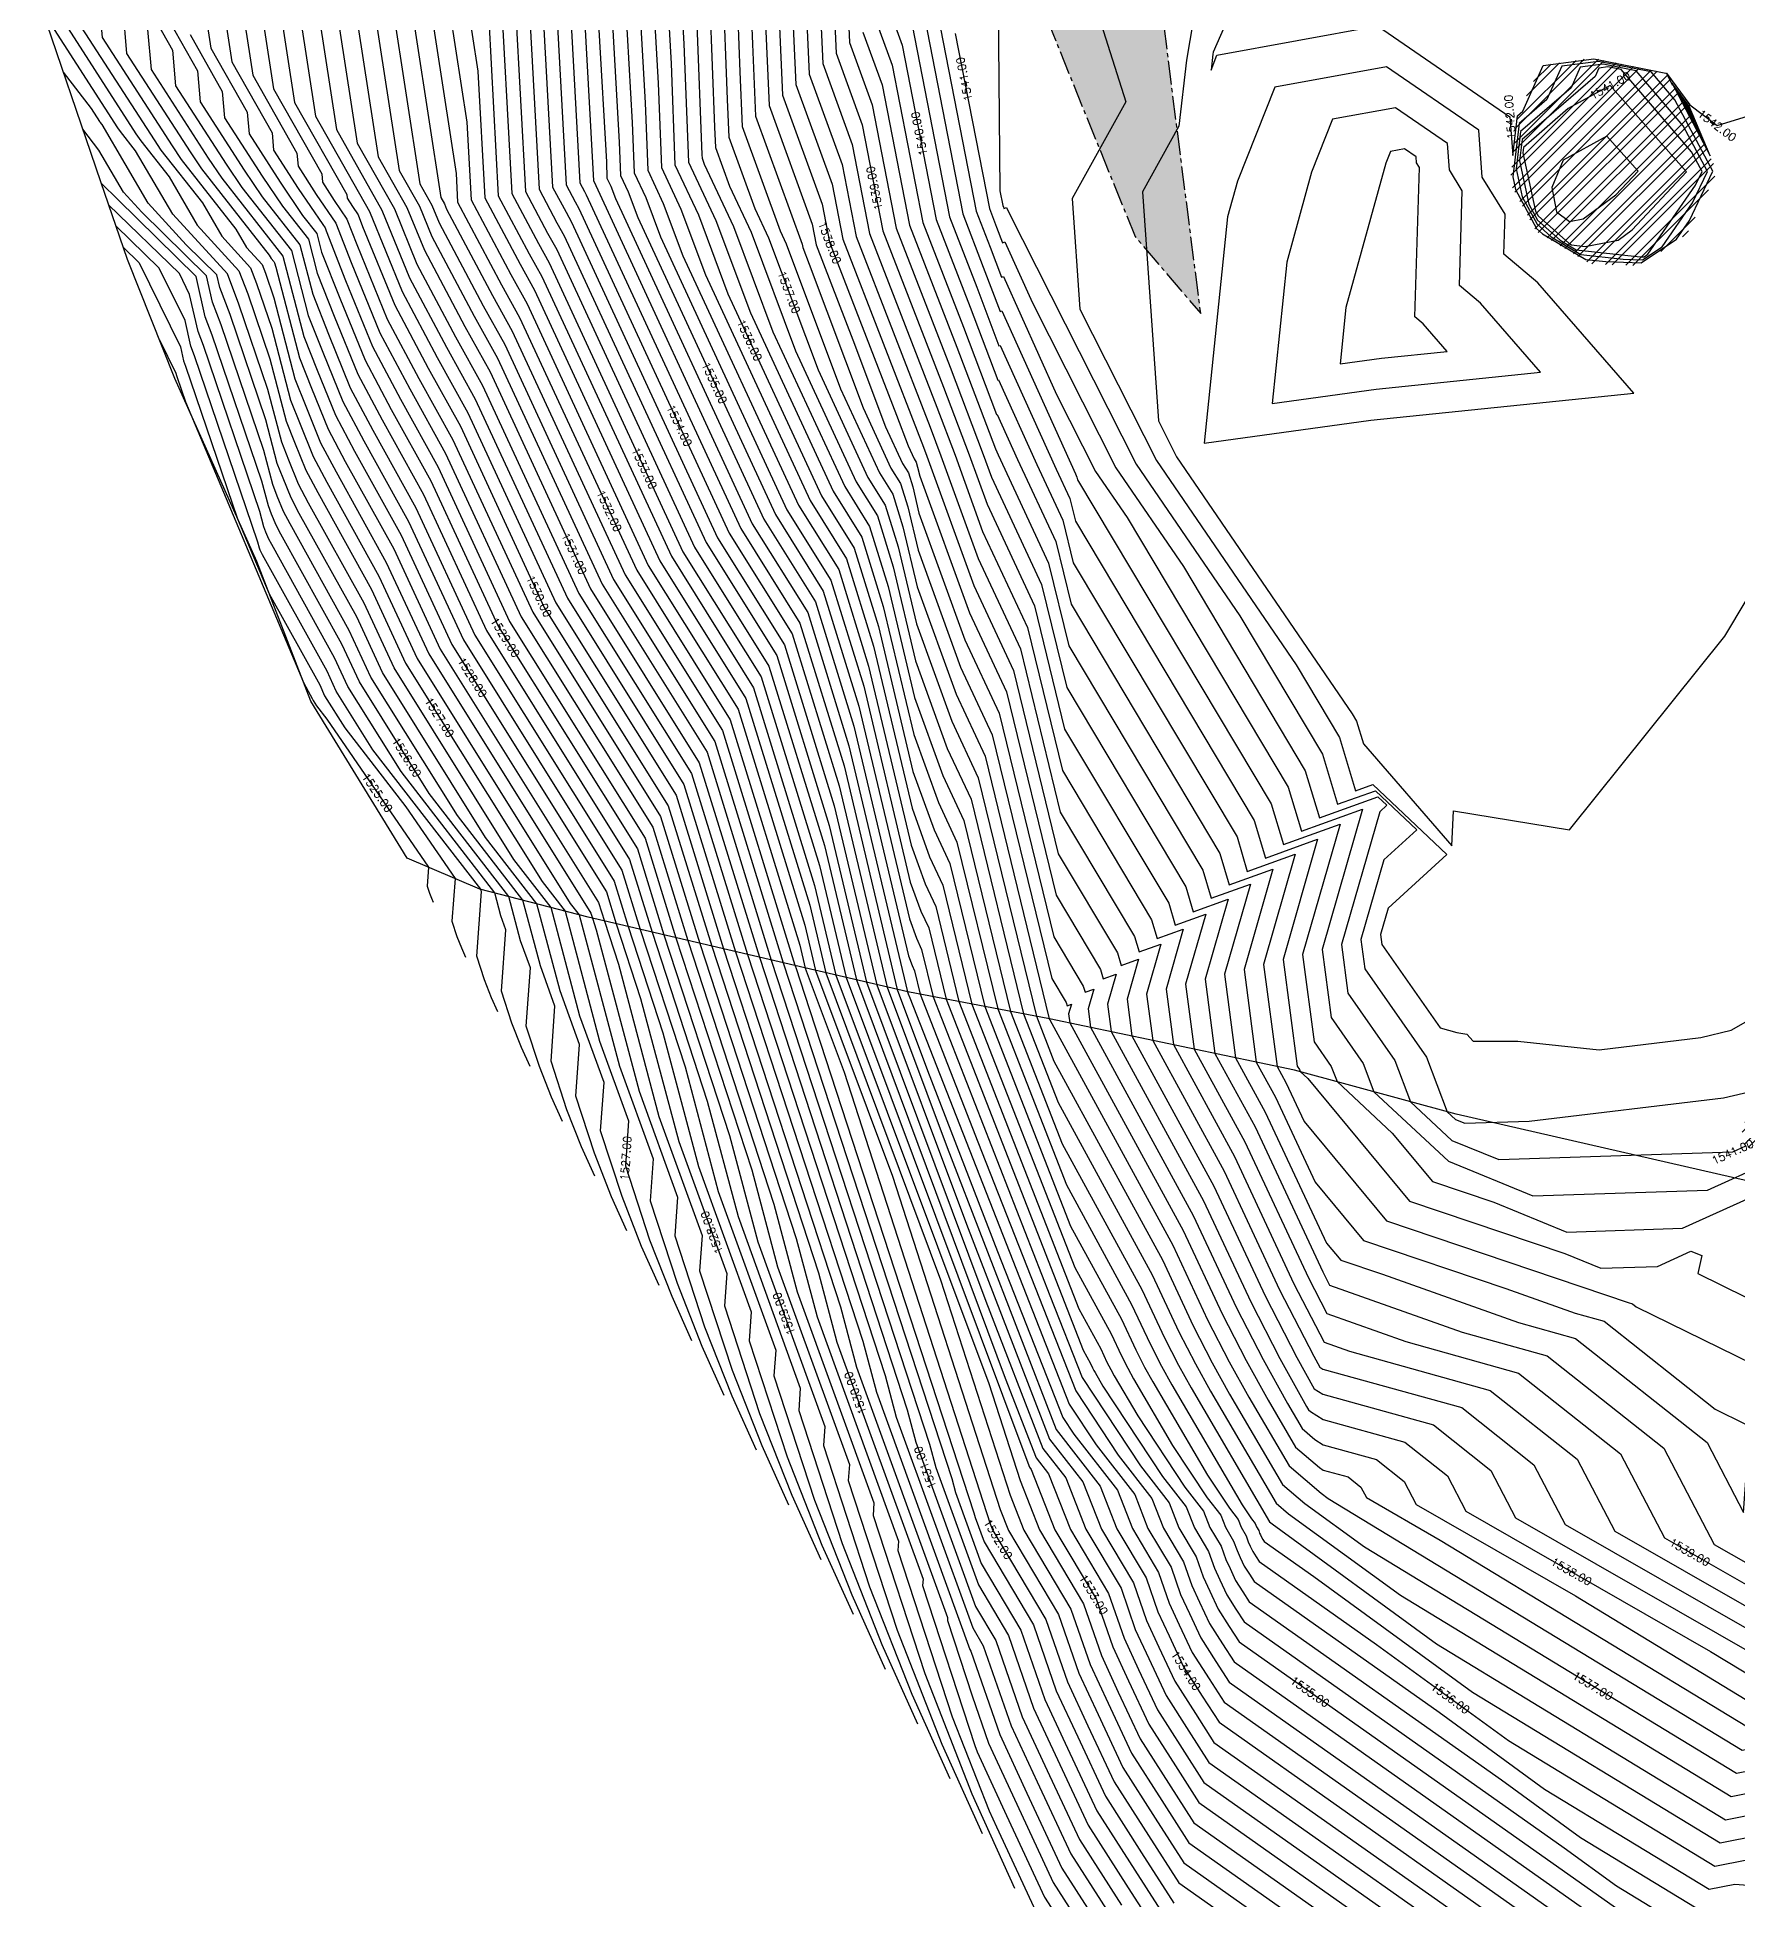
# Model space of a CAD drawing. Header units: metres. Extents: x 1097517 to 1097766, y 877052 to 877236.
# Drawn here: x 1097667.4 to 1097721.3, y 877081.6 to 877140.7 of the extents above; entities that cross this region are included whole.
import ezdxf

# ---------------------------------------------------------------- set-up
doc = ezdxf.new("R2010")
doc.units = ezdxf.units.M
doc.linetypes.add('CENTER2', pattern=[1.125, 0.75, -0.125, 0.125, -0.125])
for name, color, linetype in [('C-TOPO-MAJR', 9, 'Continuous'), ('C-TOPO-MINR', 8, 'Continuous'), ('Via', 7, 'CENTER2')]:
    doc.layers.add(name, color=color, linetype=linetype)
doc.styles.get("Standard").update_dxf_attribs({"font": 'simplex.shx'})

msp = doc.modelspace()

# ---------------------------------------------------------------- hatches: boundary and pattern name
at = {"transparency": 33554615}
h = msp.add_hatch(dxfattribs=at)
h.set_pattern_fill('ANSI32', color=5, scale=0.05)
h.paths.add_polyline_path([(1097716.711, 877140.069), (1097719.049, 877139.588), (1097720.677, 877136.489), (1097719.714, 877134.492), (1097718.213, 877133.478), (1097716.636, 877133.535), (1097714.922, 877134.568), (1097714.092, 877136.088), (1097714.321, 877138.296), (1097715.102, 877139.835)])
h.paths.add_polyline_path([(1097724.851, 877104.675), (1097723.572, 877104.438), (1097722.63, 877104.723), (1097721.383, 877105.694), (1097722.178, 877108.644), (1097724.024, 877108.193), (1097725.794, 877106.766)])
at = {"layer": 'Via', "transparency": 33554602}
h = msp.add_hatch(dxfattribs=at)
h.set_pattern_fill('AR-CONC', color=9, scale=0.01)
h.paths.add_polyline_path([(1097743.406, 877209.884), (1097742.789, 877207.774), (1097739.23, 877201.65), (1097731.624, 877194.237), (1097728.844, 877192.061), (1097723.938, 877187.976), (1097713.661, 877183.589), (1097708.774, 877180.942), (1097704.197, 877177.294), (1097702.283, 877175.792), (1097698.494, 877169.681), (1097697.048, 877167.117), (1097696.739, 877163), (1097696.405, 877157.375), (1097697.261, 877153.918), (1097698.725, 877142.966), (1097702.195, 877134.401), (1097704.278, 877131.959), (1097702.854, 877143.121), (1097701.527, 877147.394), (1097700.771, 877150.597), (1097699.626, 877157.377), (1097700.517, 877161.414), (1097700.209, 877165.197), (1097701.923, 877167.962), (1097702.662, 877170.388), (1097705.585, 877173.118), (1097707.902, 877176.215), (1097715.868, 877180.484), (1097721.42, 877182.884), (1097726.789, 877184.65), (1097730.424, 877188.426), (1097731.775, 877190.234), (1097734.3, 877192.055), (1097739.871, 877197.714), (1097745.847, 877205.636), (1097747.847, 877204.842), (1097752.597, 877208.238), (1097748.356, 877212.762), (1097746.929, 877210.428)])

# ---------------------------------------------------------------- linework, layer by layer
at = {"color": 7, "true_color": 0xf0f0f0, "elevation": 1524.878, "flags": 128}
msp.add_lwpolyline([(1097720.55, 877148.199), (1097723.179, 877131.191), (1097727.699, 877108.578), (1097724.844, 877103.697), (1097712.386, 877106.545), (1097707.255, 877107.95), (1097699.484, 877109.577), (1097694.98, 877110.431), (1097691.399, 877111.264), (1097684.838, 877112.8), (1097681.402, 877113.693), (1097679.102, 877114.672), (1097676.039, 877119.653), (1097674.323, 877124.089), (1097671.729, 877129.899), (1097670.225, 877133.67), (1097669.377, 877136.138), (1097667.361, 877142.072)], dxfattribs=at)
at = {"layer": 'C-TOPO-MAJR', "color": 32, "linetype": 'Continuous', "lineweight": -3, "flags": 128}
for points, elevation in [([(1097686.32, 877160.115), (1097687.47, 877139.897), (1097687.594, 877136.681), (1097688.34, 877135.09), (1097689.278, 877132.588), (1097692.248, 877126.17), (1097693.282, 877124.517), (1097694.051, 877122.029), (1097695.145, 877117.427), (1097695.817, 877115.576), (1097696.318, 877114.502), (1097697.426, 877109.967), (1097700.15, 877102.991), (1097701.759, 877100.043), (1097702.216, 877099.065), (1097702.497, 877098.518), (1097702.755, 877098.054), (1097704.491, 877095.092), (1097705.186, 877094.041), (1097705.461, 877093.686), (1097705.556, 877093.445), (1097705.721, 877093.168), (1097705.788, 877092.975), (1097705.851, 877092.839), (1097705.932, 877092.664), (1097706.039, 877092.498), (1097706.133, 877092.35), (1097709.856, 877089.722), (1097714.042, 877086.666), (1097720.587, 877082.684), (1097721.607, 877082.886)], 1536), ([(1097677.951, 877153.881), (1097680.648, 877136.402), (1097680.697, 877135.497), (1097682.096, 877132.866), (1097682.667, 877131.836), (1097686.381, 877123.811), (1097689.351, 877119.062), (1097691.559, 877111.914), (1097691.732, 877111.187), (1097692.969, 877107.878), (1097697.601, 877093.547), (1097697.685, 877093.332), (1097699.366, 877090.506), (1097700.051, 877088.529), (1097700.697, 877087.139), (1097701.528, 877085.357), (1097702.617, 877083.655), (1097703.584, 877082.148), (1097710.086, 877077.558)], 1532), ([(1097675.843, 877152.066), (1097678.178, 877136.933), (1097679.091, 877135.322), (1097679.643, 877133.966), (1097680.928, 877131.548), (1097681.727, 877130.108), (1097684.914, 877123.222), (1097688.368, 877117.698), (1097690.274, 877111.527), (1097694.967, 877097.164), (1097695.241, 877096.134), (1097697.132, 877090.925), (1097697.778, 877089.84), (1097698.617, 877087.418), (1097699.408, 877085.714), (1097700.427, 877083.53), (1097701.762, 877081.445)], 1531), ([(1097673.736, 877150.251), (1097675.525, 877138.659), (1097677.18, 877135.735), (1097677.19, 877135.616), (1097677.36, 877135.354), (1097677.54, 877135.087), (1097677.682, 877134.725), (1097678.703, 877132.22), (1097679.761, 877130.23), (1097680.787, 877128.38), (1097683.448, 877122.632), (1097687.385, 877116.335), (1097688.761, 877111.882), (1097692.147, 877101.517), (1097692.732, 877099.317), (1097695.466, 877091.789), (1097695.452, 877091.593), (1097697.111, 877086.513), (1097697.182, 877086.306), (1097698.12, 877084.29), (1097699.326, 877081.703), (1097700.907, 877079.234)], 1530), ([(1097683.414, 877149.419), (1097684.145, 877136.039), (1097684.43, 877135.502), (1097684.547, 877135.292), (1097689.315, 877124.991), (1097691.316, 877121.79), (1097692.805, 877116.971), (1097694.324, 877110.584), (1097696.228, 877105.493), (1097699.696, 877096.536), (1097701.089, 877094.743), (1097701.621, 877093.389), (1097702.543, 877091.837), (1097702.919, 877090.752), (1097703.274, 877089.989), (1097703.73, 877089.01), (1097704.328, 877088.077), (1097704.858, 877087.249), (1097717.079, 877078.621)], 1534), ([(1097671.629, 877148.436), (1097672.871, 877140.385), (1097674.021, 877138.353), (1097674.081, 877137.658), (1097675.071, 877136.124), (1097675.781, 877135.076), (1097676.231, 877134.502), (1097676.384, 877133.912), (1097676.961, 877132.442), (1097677.763, 877130.475), (1097678.594, 877128.912), (1097679.847, 877126.652), (1097681.981, 877122.042), (1097686.403, 877114.971), (1097687.247, 877112.236), (1097689.327, 877105.87), (1097690.223, 877102.5), (1097692.352, 877096.639), (1097692.308, 877096.031), (1097693.773, 877091.547), (1097695.113, 877088.137), (1097696.319, 877085.46)], 1529), ([(1097706.622, 877144.691), (1097704.673, 877140.253), (1097704.663, 877140.196), (1097704.604, 877139.686), (1097704.791, 877140.156), (1097709.882, 877141.095), (1097714.091, 877138.198), (1097714.184, 877136.976), (1097714.332, 877138.238), (1097714.498, 877138.382), (1097715.144, 877139.833), (1097716.749, 877140.047), (1097716.749, 877140.047), (1097719.041, 877139.589), (1097719.053, 877139.575), (1097719.246, 877139.212), (1097719.052, 877139.583), (1097719.793, 877138.582), (1097720.661, 877137.928), (1097722.07, 877138.365), (1097720.812, 877147.803)], 1542), ([(1097685.338, 877146.015), (1097685.829, 877137.396), (1097685.869, 877136.343), (1097686.113, 877135.822), (1097686.421, 877135.002), (1097690.781, 877125.581), (1097692.299, 877123.153), (1097693.428, 877119.5), (1097695.035, 877112.744), (1097695.257, 877112.132), (1097695.423, 877111.777), (1097695.789, 877110.278), (1097699.491, 877100.795), (1097700.514, 877098.188), (1097702.365, 877095.386), (1097703.275, 877094.215), (1097703.588, 877093.417), (1097704.132, 877092.503), (1097704.353, 877091.863), (1097704.562, 877091.414), (1097704.831, 877090.837), (1097705.183, 877090.287), (1097705.496, 877089.8), (1097717.796, 877081.115)], 1535), ([(1097692.458, 877145.783), (1097692.708, 877140.225), (1097693.531, 877137.953), (1097694.188, 877134.585), (1097696.112, 877129.624), (1097696.929, 877127.474), (1097697.497, 877125.906), (1097699.006, 877122.678), (1097699.959, 877118.773), (1097703.262, 877113.243), (1097703.47, 877112.548), (1097704.436, 877112.894), (1097703.796, 877110.674), (1097704.069, 877108.617), (1097705.674, 877105.676), (1097707.694, 877101.352), (1097708.278, 877100.218), (1097710.784, 877099.329), (1097714.366, 877098.332), (1097717.599, 877095.772), (1097718.993, 877093.104), (1097721.73, 877091.534)], 1539), ([(1097682.031, 877142.91), (1097682.421, 877135.768), (1097683.263, 877134.184), (1097683.607, 877133.564), (1097687.848, 877124.401), (1097690.334, 877120.426), (1097692.182, 877114.443), (1097693.028, 877110.885), (1097698.693, 877095.734), (1097698.842, 877095.348), (1097698.902, 877095.271), (1097699.653, 877093.36), (1097700.955, 877091.171), (1097701.485, 877089.641), (1097701.985, 877088.564), (1097702.629, 877087.184), (1097703.473, 877085.866), (1097704.221, 877084.698), (1097713.582, 877078.089)], 1533), ([(1097689.112, 877142.397), (1097689.252, 877138.753), (1097689.306, 877137.561), (1097690.128, 877135.293), (1097690.566, 877134.359), (1097692.135, 877130.173), (1097693.715, 877126.76), (1097694.265, 877125.881), (1097694.673, 877124.557), (1097695.256, 877122.11), (1097696.377, 877119.019), (1097697.214, 877117.228), (1097699.063, 877109.657), (1097699.62, 877108.23), (1097703.064, 877101.921), (1097704.042, 877099.827), (1097704.645, 877098.657), (1097705.195, 877097.664), (1097706.877, 877094.796), (1097707.583, 877094.192), (1097709.47, 877092.815), (1097721.28, 877085.629), (1097723.121, 877085.992), (1097723.879, 877085.935)], 1537), ([(1097690.855, 877142.268), (1097691.007, 877138.893), (1097692.263, 877135.428), (1097692.497, 877134.229), (1097694.627, 877128.733), (1097694.992, 877127.758), (1097695.182, 877127.35), (1097695.247, 877127.245), (1097695.296, 877127.086), (1097695.366, 877126.793), (1097696.937, 877122.463), (1097698.11, 877119.953), (1097699.687, 877113.497), (1097701.094, 877111.14), (1097701.183, 877110.843), (1097701.595, 877110.991), (1097701.322, 877110.044), (1097701.439, 877109.168), (1097704.369, 877103.798), (1097705.868, 877100.59), (1097706.792, 877098.796), (1097707.636, 877097.274), (1097707.702, 877097.161), (1097707.76, 877097.112), (1097708.159, 877096.857), (1097710.756, 877096.135), (1097712.105, 877095.066), (1097712.686, 877093.953), (1097720.458, 877089.496), (1097721.973, 877088.574)], 1538), ([(1097667.862, 877141.743), (1097670.494, 877137.664), (1097670.644, 877137.443), (1097671.542, 877136.297), (1097672.439, 877134.761), (1097673.762, 877133.317), (1097674.041, 877132.583), (1097674.743, 877130.521), (1097675.258, 877128.543), (1097675.519, 877127.876), (1097675.883, 877126.984), (1097676.259, 877126.276), (1097677.967, 877123.197), (1097679.047, 877120.863), (1097683.378, 877113.937), (1097684.109, 877112.989), (1097685.205, 877108.867), (1097686.123, 877106.34), (1097686.021, 877104.905), (1097686.788, 877102.556), (1097687.491, 877100.769), (1097688.122, 877099.367)], 1527), ([(1097694.409, 877141.557), (1097694.8, 877140.478), (1097695.88, 877134.941), (1097696.957, 877132.163), (1097697.839, 877129.843), (1097697.865, 877129.853), (1097699.075, 877127.171), (1097699.901, 877125.403), (1097700.232, 877124.049), (1097705.429, 877115.346), (1097705.756, 877114.253), (1097707.278, 877114.797), (1097706.271, 877111.303), (1097706.7, 877108.066), (1097706.98, 877107.554), (1097707.556, 877106.32), (1097710.174, 877103.165), (1097717.868, 877100.566), (1097717.945, 877100.539), (1097717.977, 877100.53), (1097718.099, 877100.433), (1097722.32, 877098.357), (1097724.716, 877099.563)], 1540), ([(1097670.862, 877140.972), (1097670.971, 877139.701), (1097672.782, 877136.894), (1097673.213, 877136.259), (1097675.157, 877133.777), (1097675.821, 877131.227), (1097676.24, 877130.159), (1097676.823, 877128.73), (1097677.427, 877127.594), (1097678.907, 877124.925), (1097680.514, 877121.452), (1097685.42, 877113.607), (1097685.734, 877112.59), (1097686.507, 877110.223), (1097687.714, 877105.684), (1097689.237, 877101.49), (1097689.165, 877100.468), (1097690.28, 877097.051), (1097691.302, 877094.453), (1097692.22, 877092.414)], 1528), ([(1097696.49, 877140.845), (1097697.572, 877135.298), (1097697.803, 877134.702), (1097697.992, 877134.204), (1097698.067, 877134.231), (1097698.939, 877132.298), (1097701.584, 877127.066), (1097703.728, 877123.926), (1097707.596, 877117.449), (1097708.043, 877115.957), (1097709.901, 877116.622), (1097710.186, 877116.353), (1097709.96, 877116.147), (1097708.745, 877111.932), (1097708.949, 877110.391), (1097710.439, 877108.257), (1097710.932, 877106.943), (1097712.25, 877105.717), (1097713.732, 877105.11), (1097721.157, 877105.35), (1097721.579, 877105.541)], 1541), ([(1097684.024, 877106.321), (1097683.679, 877107.086), (1097683.296, 877108.061), (1097682.877, 877109.343), (1097683.009, 877111.19), (1097682.697, 877112.05), (1097682.324, 877113.454), (1097679.8, 877116.724), (1097677.581, 877120.273), (1097677.027, 877121.469), (1097675.092, 877124.958), (1097674.943, 877125.239), (1097674.798, 877125.593), (1097674.694, 877125.858), (1097674.49, 877126.644), (1097672.913, 877131.274), (1097672.691, 877131.856), (1097672.403, 877133.131), (1097669.915, 877135.582), (1097669.395, 877136.087)], 1526), ([(1097671.241, 877131.123), (1097671.758, 877130.066), (1097671.775, 877129.992), (1097671.785, 877129.964), (1097672.061, 877129.156), (1097675.816, 877120.23), (1097676.087, 877119.741), (1097676.114, 877119.683), (1097676.221, 877119.511), (1097676.55, 877119.085), (1097679.777, 877114.385), (1097679.734, 877113.78), (1097679.804, 877113.566), (1097679.868, 877113.402), (1097679.926, 877113.274)], 1525)]:
    msp.add_lwpolyline(points, dxfattribs=dict(at, elevation=elevation))
at = {"layer": 'C-TOPO-MAJR', "color": 32, "linetype": 'Continuous', "lineweight": -3, "elevation": 1541, "flags": 128}
msp.add_lwpolyline([(1097717.97, 877134.615), (1097719.693, 877136.461), (1097717.266, 877139.193), (1097715.941, 877138.462), (1097714.519, 877137.233), (1097714.498, 877137.058), (1097714.903, 877135.205), (1097714.982, 877135.057), (1097715.959, 877134.188), (1097716.04, 877134.14), (1097716.48, 877134.091), (1097717.521, 877134.289), (1097717.97, 877134.615)], close=True, dxfattribs=at)
at = {"layer": 'C-TOPO-MINR', "color": 8, "linetype": 'Continuous', "lineweight": -3, "flags": 128}
for points, elevation in [([(1097685.847, 877160.59), (1097687.06, 877139.271), (1097687.163, 877136.596), (1097687.783, 877135.273), (1097688.563, 877133.191), (1097691.881, 877126.023), (1097693.036, 877124.176), (1097693.895, 877121.397), (1097695.117, 877116.257), (1097695.677, 877114.715), (1097696.094, 877113.821), (1097697.017, 877110.045), (1097700.282, 877101.681), (1097701.432, 877099.573), (1097701.759, 877098.874), (1097701.96, 877098.483), (1097702.144, 877098.151), (1097703.386, 877096.034), (1097704.481, 877094.377), (1097704.915, 877093.818), (1097705.064, 877093.438), (1097705.323, 877093.002), (1097705.429, 877092.697), (1097705.529, 877092.482), (1097705.657, 877092.207), (1097705.825, 877091.945), (1097705.974, 877091.712), (1097711.841, 877087.57), (1097715.185, 877085.129), (1097720.414, 877081.948), (1097721.229, 877082.109), (1097723.13, 877081.964)], 1535.75), ([(1097686.793, 877159.639), (1097687.881, 877140.522), (1097688.025, 877136.765), (1097688.896, 877134.908), (1097689.992, 877131.984), (1097692.615, 877126.318), (1097693.528, 877124.858), (1097694.206, 877122.661), (1097695.173, 877118.598), (1097695.957, 877116.436), (1097696.542, 877115.184), (1097697.835, 877109.89), (1097700.017, 877104.301), (1097702.085, 877100.512), (1097702.672, 877099.255), (1097703.034, 877098.553), (1097703.365, 877097.956), (1097705.597, 877094.15), (1097705.891, 877093.704), (1097706.008, 877093.554), (1097706.048, 877093.452), (1097706.118, 877093.335), (1097706.146, 877093.253), (1097706.173, 877093.195), (1097706.207, 877093.121), (1097706.253, 877093.05), (1097706.293, 877092.988), (1097707.871, 877091.873), (1097712.899, 877088.204), (1097720.761, 877083.421), (1097721.986, 877083.662)], 1536.25), ([(1097685.656, 877156.114), (1097686.649, 877138.646), (1097686.731, 877136.512), (1097687.226, 877135.456), (1097687.849, 877133.795), (1097691.515, 877125.875), (1097692.79, 877123.835), (1097693.739, 877120.764), (1097695.09, 877115.086), (1097695.537, 877113.854), (1097695.87, 877113.14), (1097696.607, 877110.122), (1097700.414, 877100.371), (1097701.106, 877099.104), (1097701.302, 877098.683), (1097701.424, 877098.448), (1097701.534, 877098.249), (1097702.281, 877096.976), (1097703.776, 877094.713), (1097704.368, 877093.95), (1097704.572, 877093.431), (1097704.926, 877092.835), (1097705.07, 877092.419), (1097705.207, 877092.126), (1097705.382, 877091.751), (1097705.611, 877091.392), (1097705.815, 877091.075), (1097713.826, 877085.419), (1097716.329, 877083.592), (1097720.241, 877081.212)], 1535.5), ([(1097678.477, 877154.334), (1097680.993, 877138.029), (1097681.128, 877135.565), (1097682.388, 877133.195), (1097682.902, 877132.268), (1097686.748, 877123.959), (1097689.597, 877119.403), (1097691.715, 877112.546), (1097692.056, 877111.111), (1097694.497, 877104.584), (1097697.916, 877094.004), (1097698.177, 877093.339), (1097699.763, 877090.672), (1097700.409, 877088.807), (1097701.019, 877087.495), (1097701.803, 877085.813), (1097702.831, 877084.208), (1097703.743, 877082.786), (1097710.96, 877077.691)], 1532.25), ([(1097679.004, 877154.788), (1097681.339, 877139.656), (1097681.559, 877135.633), (1097682.679, 877133.525), (1097683.137, 877132.7), (1097687.114, 877124.106), (1097689.842, 877119.744), (1097691.871, 877113.178), (1097692.38, 877111.036), (1097696.024, 877101.29), (1097698.231, 877094.462), (1097698.669, 877093.346), (1097700.16, 877090.839), (1097700.768, 877089.085), (1097701.341, 877087.852), (1097702.078, 877086.27), (1097703.045, 877084.761), (1097703.902, 877083.423), (1097711.834, 877077.823)], 1532.5), ([(1097677.424, 877153.427), (1097680.168, 877135.639), (1097680.28, 877135.441), (1097680.348, 877135.275), (1097681.804, 877132.536), (1097682.432, 877131.404), (1097686.014, 877123.664), (1097689.105, 877118.721), (1097691.403, 877111.282), (1097691.408, 877111.262), (1097691.442, 877111.172), (1097691.706, 877110.354), (1097697.082, 877093.899), (1097697.122, 877093.746), (1097697.404, 877092.972), (1097698.969, 877090.339), (1097699.692, 877088.251), (1097700.375, 877086.783), (1097701.253, 877084.9), (1097702.403, 877083.103), (1097703.424, 877081.51)], 1531.75), ([(1097676.37, 877152.519), (1097678.842, 877136.502), (1097679.487, 877135.362), (1097679.878, 877134.402), (1097681.22, 877131.877), (1097681.962, 877130.54), (1097685.281, 877123.369), (1097688.614, 877118.039), (1097690.653, 877111.439), (1097695.672, 877096.076), (1097695.868, 877095.338), (1097697.223, 877091.607), (1097698.175, 877090.007), (1097698.975, 877087.696), (1097699.731, 877086.071), (1097700.702, 877083.987), (1097701.976, 877081.998), (1097703.105, 877080.235)], 1531.25), ([(1097676.897, 877152.973), (1097679.505, 877136.071), (1097679.884, 877135.401), (1097680.113, 877134.838), (1097681.512, 877132.207), (1097682.197, 877130.972), (1097685.648, 877123.516), (1097688.859, 877118.38), (1097691.031, 877111.35), (1097696.377, 877094.987), (1097696.495, 877094.542), (1097697.313, 877092.289), (1097698.572, 877090.173), (1097699.334, 877087.974), (1097700.053, 877086.427), (1097700.977, 877084.443), (1097702.19, 877082.55), (1097703.265, 877080.873)], 1531.5), ([(1097684.105, 877152.673), (1097685.007, 877136.174), (1097685.014, 877136.161), (1097685.017, 877136.156), (1097690.048, 877125.286), (1097691.808, 877122.472), (1097693.116, 877118.236), (1097694.972, 877110.433), (1097694.995, 877110.372), (1097695.047, 877110.238), (1097700.107, 877097.342), (1097700.955, 877096.058), (1097702.182, 877094.479), (1097702.604, 877093.403), (1097703.338, 877092.17), (1097703.636, 877091.308), (1097703.918, 877090.701), (1097704.281, 877089.924), (1097704.756, 877089.182), (1097705.177, 877088.524), (1097718.827, 877078.887)], 1534.5), ([(1097675.317, 877151.612), (1097677.515, 877137.365), (1097678.694, 877135.282), (1097679.408, 877133.529), (1097680.637, 877131.218), (1097681.492, 877129.676), (1097684.548, 877123.074), (1097688.122, 877117.358), (1097689.896, 877111.616), (1097694.262, 877098.252), (1097694.614, 877096.929), (1097697.042, 877090.243), (1097697.38, 877089.674), (1097698.258, 877087.14), (1097699.086, 877085.358), (1097700.152, 877083.073), (1097701.548, 877080.892)], 1530.75), ([(1097674.263, 877150.705), (1097676.188, 877138.228), (1097677.901, 877135.202), (1097678.938, 877132.657), (1097680.053, 877130.559), (1097681.022, 877128.812), (1097683.814, 877122.779), (1097687.631, 877116.676), (1097689.139, 877111.793), (1097692.852, 877100.429), (1097693.359, 877098.521), (1097696.244, 877090.576), (1097696.238, 877090.484), (1097697.022, 877088.083), (1097697.541, 877086.584), (1097698.442, 877084.646), (1097699.601, 877082.16), (1097701.12, 877079.787)], 1530.25), ([(1097674.79, 877151.158), (1097676.851, 877137.796), (1097678.297, 877135.242), (1097679.173, 877133.093), (1097680.345, 877130.889), (1097681.257, 877129.244), (1097684.181, 877122.927), (1097687.877, 877117.017), (1097689.518, 877111.704), (1097693.557, 877099.341), (1097693.986, 877097.725), (1097696.951, 877089.561), (1097696.983, 877089.507), (1097697.899, 877086.862), (1097698.764, 877085.002), (1097699.876, 877082.616), (1097701.334, 877080.34)], 1530.5), ([(1097683.759, 877151.046), (1097684.576, 877136.107), (1097684.722, 877135.831), (1097684.782, 877135.724), (1097689.681, 877125.138), (1097691.562, 877122.131), (1097692.961, 877117.603), (1097694.648, 877110.508), (1097695.611, 877107.933), (1097697.834, 877102.194), (1097699.903, 877096.92), (1097700.25, 877096.394), (1097701.635, 877094.611), (1097702.113, 877093.396), (1097702.941, 877092.003), (1097703.278, 877091.03), (1097703.596, 877090.345), (1097704.005, 877089.467), (1097704.542, 877088.629), (1097705.018, 877087.887), (1097717.953, 877078.754)], 1534.25), ([(1097685.497, 877151.065), (1097686.239, 877138.021), (1097686.3, 877136.427), (1097686.67, 877135.639), (1097687.135, 877134.398), (1097691.148, 877125.728), (1097692.545, 877123.494), (1097693.583, 877120.132), (1097695.062, 877113.915), (1097695.397, 877112.993), (1097695.646, 877112.459), (1097696.198, 877110.2), (1097700.547, 877099.061), (1097700.78, 877098.634), (1097700.846, 877098.493), (1097700.887, 877098.414), (1097700.924, 877098.346), (1097701.175, 877097.918), (1097703.07, 877095.049), (1097703.821, 877094.083), (1097704.08, 877093.424), (1097704.529, 877092.669), (1097704.712, 877092.141), (1097704.884, 877091.77), (1097705.106, 877091.294), (1097705.397, 877090.84), (1097705.655, 877090.437), (1097715.811, 877083.267), (1097717.472, 877082.055), (1097720.068, 877080.476)], 1535.25), ([(1097673.209, 877149.797), (1097674.861, 877139.091), (1097676.39, 877136.389), (1097676.413, 877136.126), (1097676.787, 877135.546), (1097677.188, 877134.956), (1097677.502, 877134.154), (1097678.468, 877131.784), (1097679.469, 877129.9), (1097680.552, 877127.948), (1097683.081, 877122.484), (1097687.14, 877115.994), (1097688.383, 877111.97), (1097691.442, 877102.605), (1097692.105, 877100.113), (1097694.687, 877093.002), (1097694.666, 877092.703), (1097696.392, 877087.418), (1097697.565, 877084.435), (1097697.798, 877083.933), (1097699.051, 877081.246)], 1529.75), ([(1097672.683, 877149.343), (1097674.198, 877139.522), (1097675.601, 877137.044), (1097675.636, 877136.637), (1097676.215, 877135.739), (1097676.835, 877134.824), (1097677.322, 877133.583), (1097678.233, 877131.348), (1097679.178, 877129.571), (1097680.317, 877127.516), (1097682.714, 877122.337), (1097686.894, 877115.653), (1097688.004, 877112.059), (1097690.737, 877103.694), (1097691.477, 877100.909), (1097693.909, 877094.214), (1097693.88, 877093.812), (1097695.519, 877088.794), (1097697.019, 877084.978), (1097698.368, 877081.984)], 1529.5), ([(1097672.156, 877148.89), (1097673.535, 877139.953), (1097674.811, 877137.699), (1097674.858, 877137.148), (1097675.643, 877135.931), (1097676.423, 877134.78), (1097676.499, 877134.683), (1097676.525, 877134.583), (1097677.142, 877133.013), (1097677.998, 877130.911), (1097678.886, 877129.241), (1097680.082, 877127.084), (1097682.347, 877122.19), (1097686.648, 877115.312), (1097687.626, 877112.147), (1097690.032, 877104.782), (1097690.85, 877101.704), (1097693.13, 877095.427), (1097693.094, 877094.921), (1097694.646, 877090.17), (1097696.066, 877086.557), (1097697.343, 877083.722)], 1529.25), ([(1097683.068, 877147.791), (1097683.714, 877135.971), (1097684.138, 877135.172), (1097684.312, 877134.86), (1097688.948, 877124.843), (1097691.071, 877121.449), (1097692.649, 877116.339), (1097694, 877110.659), (1097696.844, 877103.053), (1097699.483, 877096.239), (1097700.542, 877094.875), (1097701.129, 877093.382), (1097702.146, 877091.671), (1097702.561, 877090.474), (1097702.952, 877089.633), (1097703.455, 877088.554), (1097704.114, 877087.524), (1097704.699, 877086.611), (1097716.205, 877078.488)], 1533.75), ([(1097704.042, 877141.247), (1097703.825, 877139.998), (1097703.584, 877137.907), (1097702.432, 877135.826), (1097702.937, 877128.553), (1097703.514, 877127.411), (1097703.514, 877127.411), (1097709.087, 877119.251), (1097709.221, 877119.026), (1097709.439, 877118.3), (1097712.247, 877115.07), (1097712.296, 877116.172), (1097715.983, 877115.574), (1097720.903, 877121.722), (1097723.002, 877125.217), (1097723.278, 877130.695), (1097723.316, 877130.917), (1097723.291, 877131.309), (1097723.287, 877131.315), (1097723.271, 877131.355), (1097723.253, 877131.386), (1097721.128, 877147.325)], 1541.75), ([(1097692.859, 877146.661), (1097693.133, 877140.558), (1097693.849, 877138.585), (1097694.611, 877134.674), (1097696.323, 877130.259), (1097697.376, 877127.486), (1097697.637, 877126.767), (1097699.23, 877123.359), (1097700.028, 877120.092), (1097703.803, 877113.768), (1097704.041, 877112.974), (1097705.147, 877113.37), (1097704.415, 877110.831), (1097704.727, 877108.479), (1097706.001, 877106.145), (1097708.15, 877101.543), (1097708.366, 877101.125), (1097712.574, 877099.632), (1097715.269, 877098.882), (1097718.973, 877095.948), (1097720.569, 877092.892), (1097721.646, 877092.274)], 1539.25), ([(1097682.722, 877146.164), (1097683.283, 877135.904), (1097683.847, 877134.843), (1097684.077, 877134.428), (1097688.581, 877124.696), (1097690.825, 877121.108), (1097692.493, 877115.707), (1097693.676, 877110.734), (1097697.46, 877100.614), (1097699.269, 877095.942), (1097699.996, 877095.007), (1097700.637, 877093.375), (1097701.749, 877091.504), (1097702.202, 877090.196), (1097702.63, 877089.276), (1097703.179, 877088.097), (1097703.9, 877086.971), (1097704.54, 877085.974), (1097715.331, 877078.355)], 1533.5), ([(1097692.057, 877144.904), (1097692.283, 877139.892), (1097693.214, 877137.322), (1097693.765, 877134.496), (1097695.9, 877128.989), (1097696.481, 877127.461), (1097697.357, 877125.045), (1097698.782, 877121.997), (1097699.891, 877117.454), (1097702.72, 877112.717), (1097702.898, 877112.122), (1097703.726, 877112.418), (1097703.178, 877110.516), (1097703.412, 877108.755), (1097705.348, 877105.207), (1097707.237, 877101.161), (1097708.19, 877099.312), (1097708.994, 877099.027), (1097713.464, 877097.783), (1097716.225, 877095.595), (1097717.416, 877093.316), (1097721.815, 877090.794)], 1538.75), ([(1097682.376, 877144.537), (1097682.852, 877135.836), (1097683.555, 877134.513), (1097683.842, 877133.996), (1097688.214, 877124.548), (1097690.579, 877120.767), (1097692.338, 877115.075), (1097693.352, 877110.81), (1097698.077, 877098.174), (1097699.056, 877095.645), (1097699.449, 877095.139), (1097700.145, 877093.367), (1097701.352, 877091.338), (1097701.844, 877089.918), (1097702.308, 877088.92), (1097702.904, 877087.64), (1097703.686, 877086.419), (1097704.38, 877085.336), (1097714.456, 877078.222)], 1533.25), ([(1097689.933, 877143.648), (1097690.054, 877140.51), (1097690.156, 877138.227), (1097691.628, 877134.166), (1097691.651, 877134.051), (1097691.855, 877133.524), (1097693.564, 877128.966), (1097694.448, 877127.055), (1097694.756, 877126.563), (1097694.985, 877125.822), (1097695.311, 877124.452), (1097696.657, 877120.741), (1097697.662, 877118.59), (1097699.55, 877110.859), (1097700.011, 877110.088), (1097700.04, 877109.991), (1097700.174, 877110.039), (1097700.085, 877109.73), (1097700.123, 877109.443), (1097703.717, 877102.859), (1097704.955, 877100.208), (1097705.718, 877098.727), (1097706.416, 877097.469), (1097707.29, 877095.978), (1097708.047, 877095.331), (1097708.167, 877095.254), (1097708.951, 877095.036), (1097709.358, 877094.713), (1097709.533, 877094.378), (1097711.878, 877093.033), (1097721.627, 877087.102)], 1537.5), ([(1097691.657, 877144.025), (1097691.857, 877139.559), (1097692.897, 877136.691), (1097693.343, 877134.407), (1097695.689, 877128.354), (1097696.033, 877127.448), (1097697.217, 877124.184), (1097698.558, 877121.315), (1097699.823, 877116.135), (1097702.178, 877112.191), (1097702.326, 877111.696), (1097703.016, 877111.943), (1097702.559, 877110.359), (1097702.754, 877108.892), (1097705.022, 877104.737), (1097706.781, 877100.971), (1097707.866, 877098.866), (1097708.057, 877098.521), (1097708.151, 877098.461), (1097712.561, 877097.234), (1097714.852, 877095.419), (1097715.84, 877093.528), (1097721.899, 877090.053)], 1538.5), ([(1097689.523, 877143.023), (1097689.653, 877139.632), (1097689.731, 877137.894), (1097690.929, 877134.588), (1097691.122, 877134.176), (1097692.849, 877129.569), (1097694.081, 877126.907), (1097694.51, 877126.222), (1097694.829, 877125.19), (1097695.283, 877123.281), (1097696.517, 877119.88), (1097697.438, 877117.909), (1097699.473, 877109.579), (1097699.488, 877109.54), (1097703.39, 877102.39), (1097704.498, 877100.018), (1097705.181, 877098.692), (1097705.805, 877097.566), (1097707.083, 877095.387), (1097708.101, 877094.517), (1097708.326, 877094.352), (1097721.454, 877086.365), (1097723.499, 877086.769), (1097724.029, 877086.729)], 1537.25), ([(1097691.256, 877143.146), (1097691.432, 877139.226), (1097692.58, 877136.06), (1097692.92, 877134.318), (1097695.477, 877127.719), (1097695.585, 877127.436), (1097697.077, 877123.323), (1097698.334, 877120.634), (1097699.755, 877114.816), (1097701.636, 877111.665), (1097701.755, 877111.27), (1097702.305, 877111.467), (1097701.941, 877110.202), (1097702.096, 877109.03), (1097704.695, 877104.268), (1097706.324, 877100.78), (1097707.329, 877098.831), (1097707.882, 877097.833), (1097708.155, 877097.659), (1097711.659, 877096.684), (1097713.478, 877095.243), (1097714.263, 877093.741), (1097721.984, 877089.313)], 1538.25), ([(1097697.839, 877142.901), (1097697.904, 877135.854), (1097697.995, 877135.387), (1097698.015, 877135.337), (1097698.03, 877135.295), (1097698.118, 877135.326), (1097698.173, 877135.203), (1097702.227, 877127.181), (1097705.514, 877122.368), (1097708.138, 877117.975), (1097708.615, 877116.383), (1097709.819, 877116.814), (1097711.138, 877115.572), (1097710.092, 877114.618), (1097709.363, 877112.089), (1097709.486, 877111.165), (1097711.447, 877108.354), (1097712.097, 877106.624), (1097712.359, 877106.38), (1097712.654, 877106.26), (1097714.701, 877106.326), (1097720.869, 877107.064), (1097721.814, 877107.294)], 1541.25), ([(1097669.282, 877142.282), (1097669.416, 877140.722), (1097671.638, 877137.279), (1097671.928, 877136.851), (1097673.661, 877134.639), (1097674, 877134.059), (1097674.499, 877133.514), (1097674.604, 877133.237), (1097674.869, 877132.459), (1097675.539, 877129.885), (1097675.88, 877129.018), (1097676.353, 877127.857), (1097676.843, 877126.935), (1097678.437, 877124.061), (1097679.781, 877121.157), (1097684.928, 877112.925), (1097684.977, 877112.767), (1097685.097, 877112.4), (1097686.46, 877107.275), (1097687.68, 877103.915), (1097687.593, 877102.687), (1097688.534, 877099.804), (1097689.396, 877097.611), (1097690.171, 877095.891)], 1527.5), ([(1097695.752, 877142.372), (1097697.149, 877135.209), (1097697.592, 877134.067), (1097697.954, 877133.114), (1097698.016, 877133.136), (1097699.706, 877129.394), (1097700.941, 877126.951), (1097701.942, 877125.485), (1097707.054, 877116.923), (1097707.471, 877115.531), (1097709.409, 877116.225), (1097708.126, 877111.775), (1097708.412, 877109.618), (1097709.43, 877108.16), (1097709.767, 877107.262), (1097712.141, 877105.054), (1097714.811, 877103.959), (1097714.811, 877103.959), (1097720.363, 877104.139), (1097722.271, 877105.003)], 1540.75), ([(1097687.098, 877101.106), (1097686.538, 877102.349), (1097685.915, 877103.932), (1097685.235, 877106.015), (1097685.345, 877107.553), (1097684.578, 877109.663), (1097683.663, 877113.105), (1097682.483, 877114.634), (1097678.681, 877120.715), (1097677.732, 877122.765), (1097675.968, 877125.946), (1097675.648, 877126.548), (1097675.339, 877127.306), (1097675.117, 877127.872), (1097674.68, 877129.552), (1097673.759, 877132.255), (1097673.393, 877133.218), (1097671.659, 877135.112), (1097670.482, 877137.126), (1097670.002, 877137.738), (1097669.922, 877137.857), (1097667.812, 877141.127), (1097667.58, 877141.428)], 1526.75), ([(1097668.639, 877141.233), (1097671.066, 877137.472), (1097671.286, 877137.147), (1097672.602, 877135.468), (1097673.22, 877134.41), (1097674.13, 877133.415), (1097674.322, 877132.91), (1097674.806, 877131.49), (1097675.398, 877129.214), (1097675.7, 877128.447), (1097676.118, 877127.421), (1097676.551, 877126.605), (1097678.202, 877123.629), (1097679.414, 877121.01), (1097684.273, 877113.24), (1097684.556, 877112.873), (1097685.833, 877108.071), (1097686.902, 877105.127), (1097686.807, 877103.796), (1097687.661, 877101.18), (1097688.444, 877099.19), (1097689.147, 877097.629)], 1527.25), ([(1097670.072, 877141.627), (1097670.194, 877140.211), (1097672.21, 877137.087), (1097672.57, 877136.555), (1097674.721, 877133.81), (1097674.781, 877133.708), (1097674.868, 877133.613), (1097674.886, 877133.565), (1097674.933, 877133.429), (1097675.68, 877130.556), (1097676.06, 877129.588), (1097676.588, 877128.293), (1097677.135, 877127.264), (1097678.672, 877124.493), (1097680.147, 877121.305), (1097685.174, 877113.266), (1097685.356, 877112.679), (1097685.802, 877111.311), (1097687.087, 877106.479), (1097688.459, 877102.702), (1097688.379, 877101.577), (1097689.407, 877098.427), (1097690.349, 877096.032), (1097691.196, 877094.152)], 1527.75), ([(1097670.881, 877141.679), (1097671.652, 877140.318), (1097671.749, 877139.19), (1097673.355, 877136.702), (1097673.855, 877135.964), (1097675.426, 877133.958), (1097675.962, 877131.898), (1097676.421, 877130.73), (1097677.058, 877129.166), (1097677.719, 877127.923), (1097679.142, 877125.357), (1097680.881, 877121.6), (1097685.665, 877113.948), (1097686.112, 877112.502), (1097687.212, 877109.135), (1097688.341, 877104.888), (1097690.016, 877100.277), (1097689.951, 877099.359), (1097691.153, 877095.675), (1097692.255, 877092.874), (1097693.245, 877090.676)], 1528.25), ([(1097671.544, 877141.248), (1097672.441, 877139.663), (1097672.526, 877138.679), (1097673.927, 877136.509), (1097674.497, 877135.668), (1097675.694, 877134.139), (1097676.103, 877132.57), (1097676.601, 877131.3), (1097677.293, 877129.602), (1097678.01, 877128.253), (1097679.377, 877125.789), (1097681.247, 877121.747), (1097685.911, 877114.289), (1097686.491, 877112.413), (1097687.917, 877108.047), (1097688.969, 877104.092), (1097690.795, 877099.064), (1097690.737, 877098.249), (1097692.026, 877094.299), (1097693.208, 877091.295), (1097694.269, 877088.937)], 1528.5), ([(1097681.685, 877141.283), (1097681.99, 877135.7), (1097682.971, 877133.854), (1097683.372, 877133.132), (1097687.481, 877124.254), (1097690.088, 877120.085), (1097692.026, 877113.81), (1097692.704, 877110.96), (1097697.552, 877097.996), (1097698.546, 877094.92), (1097699.161, 877093.353), (1097700.558, 877091.005), (1097701.126, 877089.363), (1097701.663, 877088.208), (1097702.354, 877086.727), (1097703.259, 877085.313), (1097704.062, 877084.061), (1097712.708, 877077.956), (1097713.508, 877077.11), (1097714.621, 877076.207), (1097716.223, 877075.334), (1097718.523, 877074.001), (1097720.164, 877073.222), (1097721.18, 877073.077)], 1532.75), ([(1097688.702, 877141.772), (1097688.851, 877137.874), (1097688.881, 877137.228), (1097689.326, 877135.999), (1097690.009, 877134.542), (1097691.421, 877130.777), (1097693.348, 877126.613), (1097694.019, 877125.54), (1097694.518, 877123.925), (1097695.228, 877120.939), (1097696.237, 877118.158), (1097696.99, 877116.546), (1097698.654, 877109.734), (1097699.752, 877106.921), (1097702.738, 877101.451), (1097703.585, 877099.637), (1097704.108, 877098.622), (1097704.585, 877097.761), (1097706.671, 877094.204), (1097707.065, 877093.867), (1097710.613, 877091.278), (1097721.107, 877084.893), (1097722.742, 877085.216), (1097723.729, 877085.14)], 1536.75), ([(1097690.454, 877141.389), (1097690.582, 877138.56), (1097691.945, 877134.797), (1097692.074, 877134.14), (1097693.241, 877131.129), (1097694.278, 877128.362), (1097694.815, 877127.202), (1097695.002, 877126.904), (1097695.141, 877126.454), (1097695.338, 877125.622), (1097696.797, 877121.602), (1097697.886, 877119.271), (1097699.618, 877112.178), (1097700.552, 877110.614), (1097700.611, 877110.417), (1097700.885, 877110.515), (1097700.704, 877109.887), (1097700.781, 877109.305), (1097704.043, 877103.329), (1097705.411, 877100.399), (1097706.255, 877098.761), (1097707.026, 877097.371), (1097707.496, 877096.57), (1097707.903, 877096.221), (1097708.163, 877096.055), (1097709.853, 877095.585), (1097710.731, 877094.89), (1097711.11, 877094.165), (1097716.168, 877091.264), (1097721.8, 877087.838)], 1537.75), ([(1097693.984, 877141.224), (1097694.483, 877139.847), (1097695.457, 877134.852), (1097696.746, 877131.528), (1097697.8, 877128.753), (1097697.814, 877128.758), (1097698.462, 877127.323), (1097699.677, 877124.722), (1097700.164, 877122.73), (1097704.887, 877114.82), (1097705.185, 877113.826), (1097706.567, 877114.321), (1097705.652, 877111.145), (1097706.042, 877108.204), (1097706.653, 877107.084), (1097707.912, 877104.389), (1097709.447, 877102.539), (1097713.956, 877101.016), (1097716.154, 877100.237), (1097717.074, 877099.981), (1097720.603, 877097.185), (1097721.547, 877096.721), (1097724.677, 877098.297)], 1539.75), ([(1097695.434, 877141.741), (1097696.726, 877135.12), (1097697.38, 877133.432), (1097697.915, 877132.024), (1097697.966, 877132.042), (1097700.301, 877126.869), (1097700.349, 877126.766), (1097700.369, 877126.686), (1097706.512, 877116.397), (1097706.9, 877115.105), (1097708.698, 877115.749), (1097707.508, 877111.617), (1097707.876, 877108.844), (1097708.421, 877108.062), (1097708.602, 877107.581), (1097710.355, 877105.951), (1097711.629, 877104.415), (1097713.575, 877103.758), (1097715.89, 877102.809), (1097719.569, 877102.928), (1097721.723, 877103.903)], 1540.5), ([(1097701.05, 877141.38), (1097701.905, 877138.683), (1097700.201, 877135.605), (1097700.444, 877132.097), (1097702.871, 877127.296), (1097707.301, 877120.81), (1097708.68, 877118.5), (1097709.187, 877116.809), (1097709.738, 877117.007), (1097712.09, 877114.79), (1097710.225, 877113.089), (1097709.982, 877112.246), (1097710.023, 877111.938), (1097711.872, 877109.288), (1097712.403, 877109.142), (1097712.722, 877109.092), (1097712.921, 877108.87), (1097714.344, 877108.867), (1097716.916, 877108.591), (1097720.151, 877108.978), (1097721.106, 877109.21), (1097722.507, 877110.008)], 1541.5), ([(1097672.208, 877140.816), (1097673.231, 877139.008), (1097673.303, 877138.169), (1097674.499, 877136.316), (1097675.139, 877135.372), (1097675.963, 877134.321), (1097676.244, 877133.241), (1097676.781, 877131.871), (1097677.528, 877130.039), (1097678.302, 877128.582), (1097679.612, 877126.22), (1097681.614, 877121.895), (1097686.157, 877114.63), (1097686.869, 877112.324), (1097688.622, 877106.958), (1097689.596, 877103.296), (1097691.573, 877097.852), (1097691.522, 877097.14), (1097692.899, 877092.923), (1097694.161, 877089.716), (1097695.294, 877087.199)], 1528.75), ([(1097685.179, 877140.965), (1097685.418, 877136.771), (1097685.438, 877136.258), (1097685.557, 877136.005), (1097685.706, 877135.606), (1097690.415, 877125.433), (1097692.053, 877122.812), (1097693.272, 877118.868), (1097695.007, 877111.574), (1097695.117, 877111.271), (1097695.199, 877111.096), (1097695.379, 877110.355), (1097697.208, 877105.672), (1097700.31, 877097.765), (1097701.66, 877095.722), (1097702.728, 877094.347), (1097703.096, 877093.41), (1097703.735, 877092.336), (1097703.995, 877091.585), (1097704.24, 877091.058), (1097704.556, 877090.381), (1097704.97, 877089.734), (1097705.337, 877089.162), (1097719.702, 877079.02)], 1534.75), ([(1097688.291, 877141.147), (1097688.451, 877136.996), (1097688.455, 877136.895), (1097688.524, 877136.704), (1097689.453, 877134.725), (1097690.706, 877131.38), (1097692.981, 877126.465), (1097693.773, 877125.199), (1097694.362, 877123.293), (1097695.2, 877119.769), (1097696.097, 877117.297), (1097696.766, 877115.865), (1097698.245, 877109.812), (1097699.885, 877105.611), (1097702.411, 877100.982), (1097703.129, 877099.446), (1097703.571, 877098.588), (1097703.975, 877097.859), (1097706.464, 877093.613), (1097706.547, 877093.543), (1097711.756, 877089.741), (1097720.934, 877084.157), (1097722.364, 877084.439), (1097723.579, 877084.346)], 1536.5), ([(1097693.559, 877140.891), (1097694.166, 877139.216), (1097695.034, 877134.763), (1097696.535, 877130.893), (1097697.762, 877127.663), (1097697.764, 877127.663), (1097697.849, 877127.474), (1097699.453, 877124.04), (1097700.096, 877121.411), (1097704.345, 877114.294), (1097704.613, 877113.4), (1097705.857, 877113.846), (1097705.033, 877110.988), (1097705.385, 877108.342), (1097706.327, 877106.615), (1097708.269, 877102.457), (1097708.72, 877101.914), (1097710.044, 877101.467), (1097714.364, 877099.934), (1097716.171, 877099.431), (1097720.346, 877096.124), (1097721.503, 877093.911), (1097721.618, 877095.51), (1097724.638, 877097.031)], 1539.5), ([(1097695.117, 877141.11), (1097696.303, 877135.031), (1097697.169, 877132.798), (1097697.877, 877130.934), (1097697.915, 877130.947), (1097699.688, 877127.02), (1097700.125, 877126.084), (1097700.3, 877125.367), (1097705.971, 877115.872), (1097706.328, 877114.679), (1097707.988, 877115.273), (1097706.889, 877111.46), (1097707.339, 877108.071), (1097707.412, 877107.965), (1097707.437, 877107.9), (1097707.673, 877107.68), (1097710.901, 877103.79), (1097715.833, 877102.125), (1097716.969, 877101.659), (1097718.775, 877101.717), (1097719.832, 877102.196), (1097720.178, 877102.066), (1097720.05, 877101.49), (1097723.093, 877099.993)], 1540.25), ([(1097686.073, 877102.844), (1097685.585, 877103.928), (1097685.042, 877105.308), (1097684.449, 877107.124), (1097684.566, 877108.765), (1097683.951, 877110.459), (1097683.216, 877113.221), (1097681.589, 877115.331), (1097678.314, 877120.568), (1097677.497, 877122.333), (1097675.676, 877125.617), (1097675.413, 877126.112), (1097675.159, 877126.735), (1097674.976, 877127.2), (1097674.616, 877128.582), (1097673.477, 877131.928), (1097673.15, 877132.789), (1097673.06, 877133.184), (1097672.088, 877134.142), (1097670.879, 877135.463), (1097669.422, 877137.955), (1097669.36, 877138.034), (1097669.35, 877138.05), (1097669.078, 877138.471), (1097668.194, 877139.619)], 1526.5), ([(1097685.048, 877104.582), (1097684.632, 877105.507), (1097684.169, 877106.685), (1097683.663, 877108.233), (1097683.787, 877109.978), (1097683.324, 877111.255), (1097682.77, 877113.337), (1097680.694, 877116.027), (1097677.947, 877120.42), (1097677.262, 877121.901), (1097675.384, 877125.287), (1097675.178, 877125.675), (1097674.978, 877126.164), (1097674.835, 877126.529), (1097674.553, 877127.613), (1097673.195, 877131.601), (1097672.921, 877132.322), (1097672.732, 877133.158), (1097670.679, 877135.179), (1097670.098, 877135.814), (1097669.319, 877137.147), (1097668.809, 877137.81)], 1526.25), ([(1097682.999, 877108.059), (1097682.727, 877108.665), (1097682.423, 877109.437), (1097682.092, 877110.452), (1097682.23, 877112.403), (1097682.069, 877112.846), (1097681.877, 877113.57), (1097678.905, 877117.421), (1097677.214, 877120.125), (1097676.792, 877121.037), (1097674.8, 877124.628), (1097674.708, 877124.803), (1097674.618, 877125.023), (1097674.553, 877125.187), (1097674.426, 877125.675), (1097672.631, 877130.946), (1097672.462, 877131.39), (1097672.196, 877132.568), (1097671.87, 877133.234), (1097669.626, 877135.412)], 1525.75), ([(1097681.975, 877109.798), (1097681.774, 877110.244), (1097681.55, 877110.813), (1097681.306, 877111.561), (1097681.452, 877113.615), (1097681.442, 877113.642), (1097681.431, 877113.686), (1097678.011, 877118.117), (1097676.847, 877119.978), (1097676.557, 877120.605), (1097674.509, 877124.299), (1097674.472, 877124.367), (1097674.438, 877124.452), (1097674.413, 877124.516), (1097674.363, 877124.705), (1097672.349, 877130.619), (1097672.233, 877130.924), (1097672.05, 877131.734), (1097671.234, 877133.403), (1097669.858, 877134.738)], 1525.5), ([(1097670.09, 877134.064), (1097670.597, 877133.571), (1097671.904, 877130.9), (1097672.004, 877130.458), (1097672.067, 877130.292), (1097673.719, 877125.441), (1097674.721, 877123.059), (1097676.322, 877120.173), (1097676.48, 877119.831), (1097677.116, 877118.814), (1097679.056, 877116.3), (1097680.616, 877114.027), (1097680.52, 877112.671), (1097680.677, 877112.189), (1097680.821, 877111.823), (1097680.95, 877111.536)], 1525.25)]:
    msp.add_lwpolyline(points, dxfattribs=dict(at, elevation=elevation))
for points, elevation in [([(1097710.169, 877139.793), (1097706.627, 877139.14), (1097705.44, 877136.158), (1097705.128, 877135.027), (1097704.388, 877127.84), (1097709.671, 877128.575), (1097718.017, 877129.435), (1097714.972, 877132.937), (1097713.899, 877133.848), (1097713.938, 877135.108), (1097713.212, 877136.284), (1097713.098, 877137.777), (1097710.169, 877139.793)], 1541.75), ([(1097716.899, 877139.961), (1097715.732, 877139.805), (1097715.263, 877138.75), (1097714.379, 877137.987), (1097714.181, 877136.301), (1097714.27, 877135.894), (1097714.934, 877134.663), (1097715.124, 877134.494), (1097716.497, 877133.677), (1097717.134, 877133.606), (1097718.254, 877133.564), (1097719.377, 877134.315), (1097719.787, 877134.909), (1097720.527, 877136.481), (1097719.32, 877138.746), (1097718.566, 877139.628), (1097716.899, 877139.961)], 1541.75), ([(1097717.049, 877139.875), (1097716.32, 877139.778), (1097716.027, 877139.119), (1097714.425, 877137.736), (1097714.287, 877136.553), (1097714.481, 877135.664), (1097714.95, 877134.795), (1097715.402, 877134.392), (1097716.344, 877133.831), (1097717.678, 877133.684), (1097718.3, 877133.66), (1097718.923, 877134.078), (1097719.884, 877135.469), (1097720.356, 877136.472), (1097719.586, 877137.918), (1097718.09, 877139.667), (1097717.049, 877139.875)], 1541.5), ([(1097717.199, 877139.789), (1097716.909, 877139.75), (1097716.791, 877139.487), (1097714.472, 877137.484), (1097714.393, 877136.806), (1097714.692, 877135.435), (1097714.966, 877134.926), (1097715.68, 877134.29), (1097716.192, 877133.985), (1097718.222, 877133.762), (1097718.346, 877133.757), (1097718.469, 877133.84), (1097719.982, 877136.029), (1097720.186, 877136.464), (1097719.852, 877137.09), (1097717.615, 877139.706), (1097717.199, 877139.789)], 1541.25), ([(1097719.23, 877139.278), (1097720.445, 877136.961), (1097719.774, 877138.543), (1097719.23, 877139.278)], 1541.75), ([(1097719.407, 877138.973), (1097720.183, 877137.494), (1097719.755, 877138.504), (1097719.407, 877138.973)], 1541.5), ([(1097710.457, 877138.491), (1097708.463, 877138.123), (1097707.795, 877136.445), (1097707.007, 877133.59), (1097706.544, 877129.101), (1097709.844, 877129.56), (1097715.058, 877130.097), (1097713.156, 877132.285), (1097712.485, 877132.854), (1097712.578, 877135.854), (1097712.17, 877136.515), (1097712.105, 877137.356), (1097710.457, 877138.491)], 1541.5), ([(1097719.585, 877138.668), (1097719.921, 877138.027), (1097719.736, 877138.465), (1097719.585, 877138.668)], 1541.25), ([(1097710.744, 877137.189), (1097710.298, 877137.107), (1097710.149, 877136.731), (1097708.886, 877132.153), (1097708.701, 877130.362), (1097710.018, 877130.545), (1097712.098, 877130.759), (1097711.339, 877131.632), (1097711.072, 877131.859), (1097711.219, 877136.599), (1097711.127, 877136.747), (1097711.113, 877136.935), (1097710.744, 877137.189)], 1541.25), ([(1097717.454, 877135.724), (1097718.157, 877136.476), (1097717.168, 877137.59), (1097715.783, 877136.825), (1097715.421, 877135.961), (1097715.571, 877135.184), (1097715.98, 877134.883), (1097716.409, 877134.964), (1097717.454, 877135.724)], 1540.75)]:
    msp.add_lwpolyline(points, close=True, dxfattribs=dict(at, elevation=elevation))
at = {"layer": 'Via', "color": 7, "true_color": 0xf0f0f0, "elevation": 1540, "flags": 128}
msp.add_lwpolyline([(1097743.406, 877209.884), (1097742.789, 877207.774), (1097739.23, 877201.65), (1097731.624, 877194.237), (1097728.844, 877192.061), (1097723.938, 877187.976), (1097713.661, 877183.589), (1097708.774, 877180.942), (1097704.197, 877177.294), (1097702.283, 877175.792), (1097698.494, 877169.681), (1097697.048, 877167.117), (1097696.739, 877163), (1097696.405, 877157.375), (1097697.261, 877153.918), (1097698.725, 877142.966), (1097702.195, 877134.401), (1097704.278, 877131.959), (1097702.854, 877143.121), (1097701.527, 877147.394), (1097700.771, 877150.597), (1097699.626, 877157.377), (1097700.517, 877161.414), (1097700.209, 877165.197), (1097701.923, 877167.962), (1097702.662, 877170.388), (1097705.585, 877173.118), (1097707.902, 877176.215), (1097715.868, 877180.484), (1097721.42, 877182.884), (1097726.789, 877184.65), (1097730.424, 877188.426), (1097731.775, 877190.234), (1097734.3, 877192.055), (1097739.871, 877197.714), (1097745.847, 877205.636), (1097747.847, 877204.842), (1097752.597, 877208.238), (1097748.356, 877212.762), (1097746.929, 877210.428), (1097743.406, 877209.884)], dxfattribs=at)

# ---------------------------------------------------------------- texts
at = {"layer": 'C-TOPO-MAJR', "color": 7, "linetype": 'Continuous', "lineweight": -3, "true_color": 0xf0f0f0, "char_height": 0.254, "attachment_point": 5}
for s, insert, rotation in [('1541.00', (1097696.772, 877139.4, 1541), 101.0394), ('1541.00', (1097717.266, 877139.193, 1541), 28.91114), ('1542.00', (1097714.091, 877138.198, 1542), 94.36677), ('1540.00', (1097695.348, 877137.668, 1540), 101.0394), ('1542.00', (1097720.661, 877137.928, 1542), 322.99086), ('1539.00', (1097693.925, 877135.936, 1539), 101.0394), ('1538.00', (1097692.505, 877134.208, 1538), 291.18812), ('1537.00', (1097691.212, 877132.636, 1537), 290.5503), ('1536.00', (1097689.96, 877131.113, 1536), 294.83711), ('1535.00', (1097688.847, 877129.759, 1535), 294.83711), ('1534.00', (1097687.734, 877128.405, 1534), 294.83711), ('1533.00', (1097686.621, 877127.051, 1533), 294.83711), ('1532.00', (1097685.508, 877125.697, 1532), 294.83711), ('1531.00', (1097684.395, 877124.343, 1531), 294.83711), ('1530.00', (1097683.282, 877122.989, 1530), 294.83711), ('1529.00', (1097682.207, 877121.681, 1529), 302.01915), ('1528.00', (1097681.164, 877120.413, 1528), 302.01915), ('1527.00', (1097680.122, 877119.144, 1527), 302.01915), ('1526.00', (1097679.079, 877117.876, 1526), 302.01915), ('1525.00', (1097678.153, 877116.75, 1525), 304.46976), ('1527.00', (1097686.038, 877105.15, 1527), 85.92986), ('1541.00', (1097721.157, 877105.35, 1541), 24.35536), ('1528.00', (1097688.764, 877102.793, 1528), 109.95999), ('1529.00', (1097691.053, 877100.214, 1529), 109.95999), ('1530.00', (1097693.32, 877097.696, 1530), 109.95999), ('1531.00', (1097695.532, 877095.332, 1531), 109.95999), ('1532.00', (1097697.849, 877093.057, 1532), 300.74043), ('1539.00', (1097719.794, 877092.645, 1539), 330.16554), ('1538.00', (1097716.039, 877092.03, 1538), 330.16554), ('1533.00', (1097700.877, 877091.302, 1533), 300.74043), ('1534.00', (1097703.808, 877088.888, 1534), 302.63325), ('1535.00', (1097707.743, 877088.213, 1535), 324.77807), ('1537.00', (1097716.72, 877088.404, 1537), 328.68369), ('1536.00', (1097712.197, 877088.013, 1536), 323.87519)]:
    msp.add_mtext(s, dxfattribs=dict(at, insert=insert, rotation=rotation))

doc.saveas('drawing.dxf')
